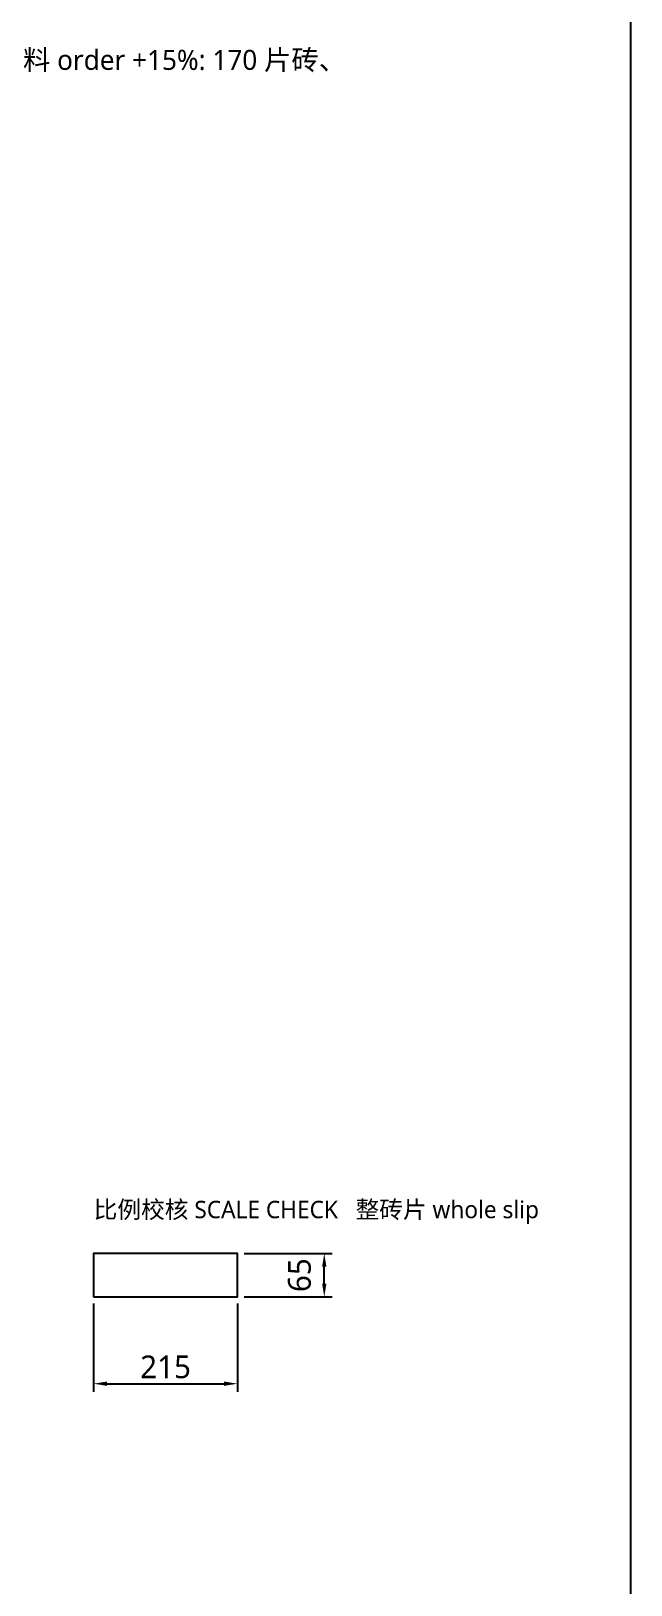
# Model space of a CAD drawing. Header units: millimetres. Extents: x -190 to 7814, y -8952 to 208.
# Drawn here: x 6916 to 7814, y -6721 to -4394 of the extents above; entities that cross this region are included whole.
import ezdxf
from ezdxf.enums import TextEntityAlignment as Align

# ---------------------------------------------------------------- set-up
doc = ezdxf.new("R2010")
doc.units = ezdxf.units.MM
for name, color, linetype in [('BORDER', 7, 'Continuous'), ('DIM', 8, 'Continuous'), ('TITLE', 7, 'Continuous')]:
    doc.layers.add(name, color=color, linetype=linetype)
doc.styles.add('CN', font='msyh.ttc')
doc.dimstyles.new('MM', dxfattribs={"dimtxt": 34, "dimasz": 20, "dimexe": 12, "dimexo": 10, "dimgap": 8, "dimtad": 1, "dimdec": 1, "dimdsep": 46, "dimtxsty": 'CN', "dimcen": 2.5, "dimazin": 3, "dimtfac": 1, "dimtmove": 0, "dimatfit": 3})

msp = doc.modelspace()

# ---------------------------------------------------------------- linework, layer by layer
at = {"layer": 'BORDER'}
msp.add_lwpolyline([(-190, -8951.5), (7813.67, -8951.5), (7813.67, 207.69), (-190, 207.69)], close=True, dxfattribs=at)
at = {"layer": 'DIM'}
msp.add_lwpolyline([(7010, -6289.5), (7225, -6289.5), (7225, -6224.5), (7010, -6224.5)], close=True, dxfattribs=at)

# ---------------------------------------------------------------- texts
at = {"layer": 'DIM', "style": 'CN'}
msp.add_text('比例校核 SCALE CHECK   整砖片 whole slip', height=26, dxfattribs=at).set_placement((7010, -6179.5), align=Align.BOTTOM_LEFT)
at = {"layer": 'TITLE', "style": 'CN'}
msp.add_text('板面 board 1565 x 1565     灰缝 joint 10     砖片 slip 215 x 65 x 20     共 147 片砖、147 个卡扣     备料 order +15%: 170 片砖、', height=30, dxfattribs=at).set_placement((5145, -4461.46), align=Align.BOTTOM_LEFT)

# ---------------------------------------------------------------- dimensions: what is measured, and where the dimension line sits
at = {"layer": 'DIM'}
msp.add_linear_dim(base=(7355, -6289.5), p1=(7225, -6289.5), p2=(7225, -6224.5), angle=90, dimstyle='MM', dxfattribs=at).render()
msp.add_linear_dim(base=(7010, -6419.5), p1=(7010, -6289.5), p2=(7225, -6289.5), dimstyle='MM', dxfattribs=at).render()

doc.saveas('drawing.dxf')
